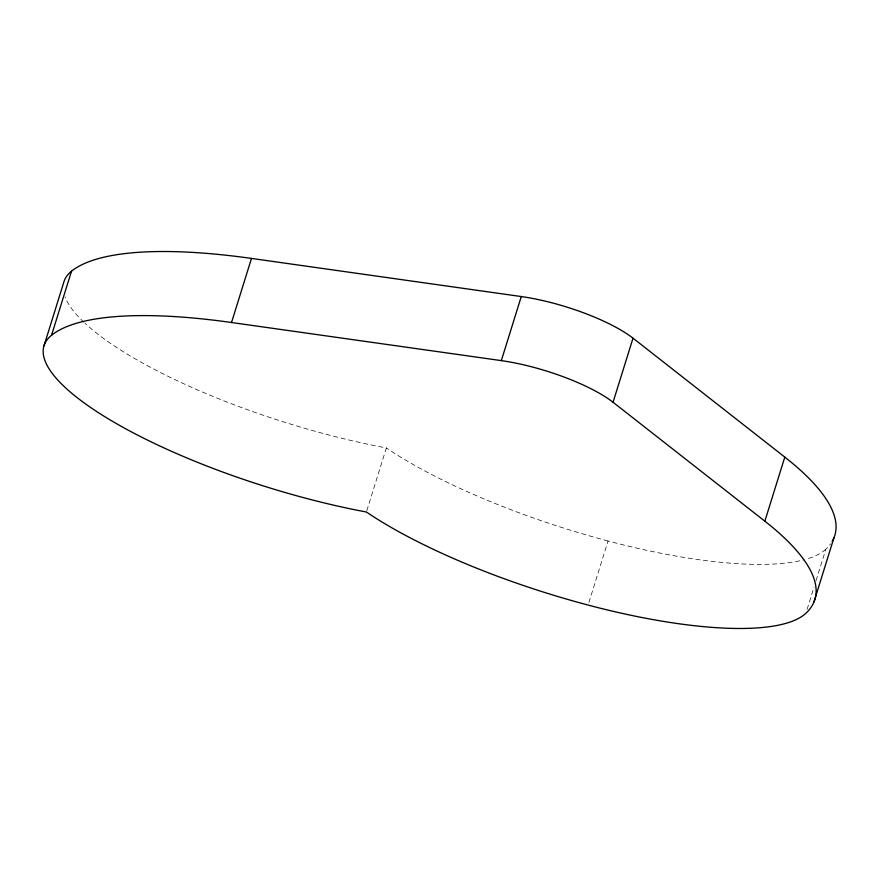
<?xml version="1.0" encoding="UTF-8"?>
<svg xmlns="http://www.w3.org/2000/svg" width="880" height="880" viewBox="0 0 880 880"><rect width="100%" height="100%" fill="white"/><g stroke="black" fill="none" stroke-linecap="round" stroke-linejoin="round"><path stroke-width="0.66" stroke-dasharray="4.4 3.3" d="M366.806 510.708L386.364 447.942A255.189 68.629 17.3 0 1 85.008 323.279M588.907 602.459L608.047 540.991A253.253 68.101 17.3 0 0 804.221 559.724M807.081 609.378L814.011 587.147M816.046 580.602L825.825 549.219A385.792 103.741 17.3 0 0 830.621 543.807M83.952 322.278A255.189 68.629 17.3 0 1 65.054 296.89M608.047 540.991A264.715 71.181 17.3 0 1 386.364 447.942M825.825 549.219A253.253 68.101 17.3 0 1 805.409 559.405"/><path stroke-width="1.32" d="M44 345.807L63.954 281.732A255.189 68.629 17.3 0 1 71.5 271.205A360.822 97.031 17.3 0 1 251.482 258.423L521.279 296.549A89.54 24.079 17.3 0 1 633.017 338.173L784.806 457.105A385.792 103.741 17.3 0 1 832.117 541.497M51.535 335.28A360.822 97.031 17.3 0 1 231.528 322.509L501.325 360.624A89.54 24.079 17.3 0 1 613.052 402.248L764.852 521.18A385.792 103.741 17.3 0 1 805.86 613.305A253.253 68.101 17.3 0 1 588.093 605.066A264.715 71.181 17.3 0 1 366.399 512.017A255.189 68.629 17.3 0 1 120.538 425.942A255.189 68.629 17.3 0 1 51.535 335.28L71.5 271.205M231.528 322.509L251.482 258.423M501.325 360.624L521.279 296.549M613.052 402.248L633.017 338.173M764.852 521.18L784.806 457.105M813.967 601.964L833.921 537.878"/></g></svg>
